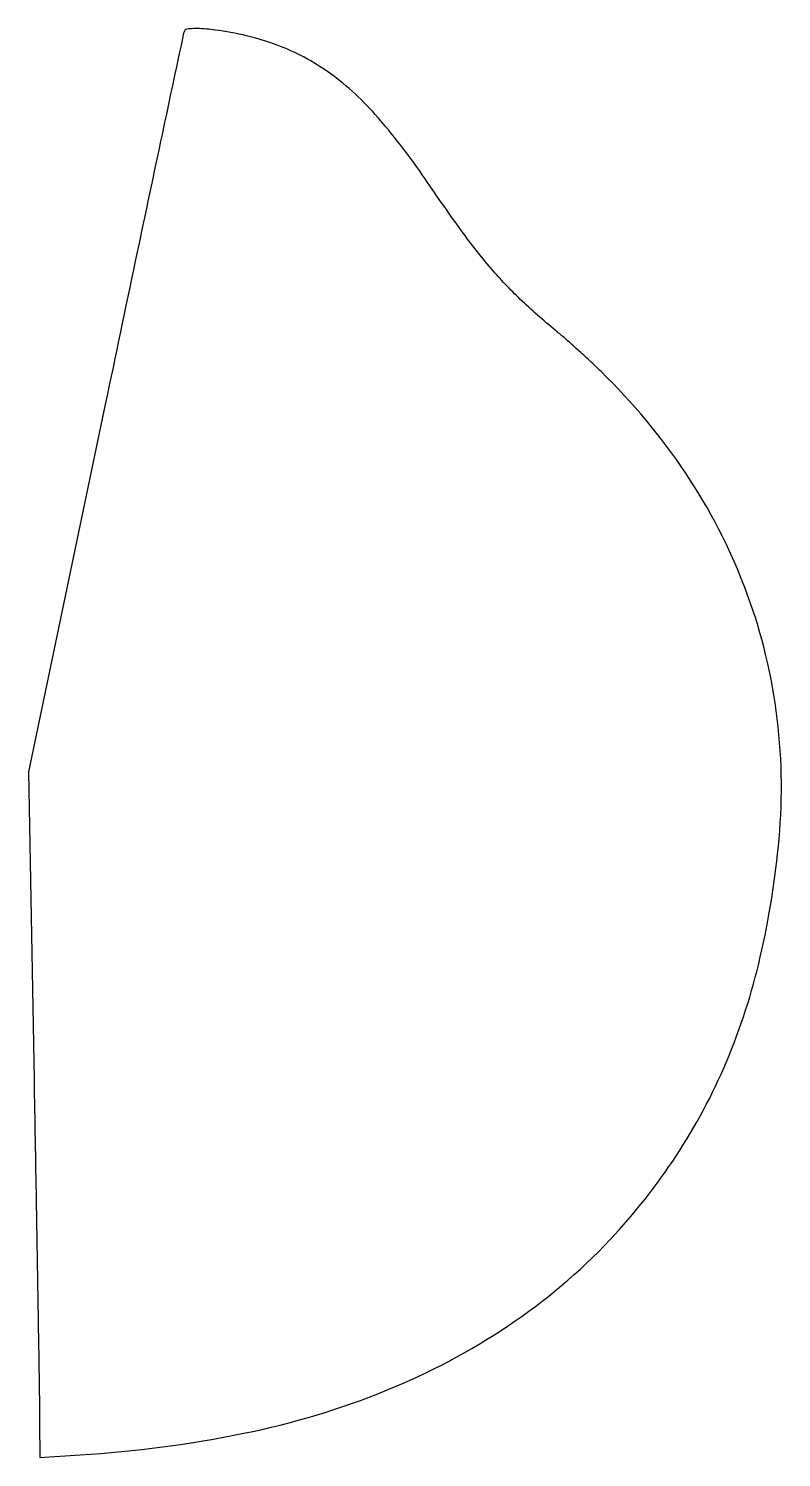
# Model space of a CAD drawing. Extents: x 0 to 191, y 0 to 362.
import ezdxf

# ---------------------------------------------------------------- set-up
doc = ezdxf.new("R2010")
doc.units = 0

msp = doc.modelspace()

# ---------------------------------------------------------------- linework, layer by layer
msp.add_lwpolyline([(39.678257, 361.288425, 0.086282), (39.369329, 360.518185, 0.000038), (33.570645, 333.208264, 0.00057), (27.160475, 302.836634, 0.000347), (19.651876, 266.93497), (0.170615, 173.463537), (1.550813, 95.481768, -0.000145), (2.082092, 64.96409, -0.000206), (2.535711, 37.81329, -0.000115), (2.904296, 14.871091, -0.002982), (2.965506, 8.669856), (3, -0.160288), (13.25, 0.483145, 0.034393), (54.62771, 5.953795, 0.046534), (90.7218, 16.850981, 0.050868), (121.558078, 33.213916, 0.056583), (147.26218, 54.976509, 0.043777), (164.087608, 76.314433, 0.045373), (176.712021, 100.010113, 0.043329), (185.288851, 126.581022, 0.033979), (190.046426, 156.5, 0.056081), (189.323481, 188.940991, 0.057414), (181.389137, 220.14114, 0.05665), (166.437607, 249.078554, 0.05206), (145, 274.83644, 0.004856), (142.181849, 277.530799, 0.003855), (139.0875, 280.387722, 0.003897), (136.177145, 282.992358, 0.009733), (134, 284.83644, -0.018382), (125.058698, 292.679441, -0.025383), (117.679829, 300.393007, -0.020925), (110.150666, 309.884266, -0.008108), (100.5, 323.617079, 0.031084), (87.839719, 339.980356, 0.060091), (75.525298, 351.003278, 0.068777), (62.14521, 357.846076, 0.055164), (46.361688, 361.461606, 0.014197), (43.970197, 361.669174, 0.021026), (41.866377, 361.703132, 0.017088), (40.182987, 361.601875, 0.234927)], format="xyb", close=True)

doc.saveas('drawing.dxf')
